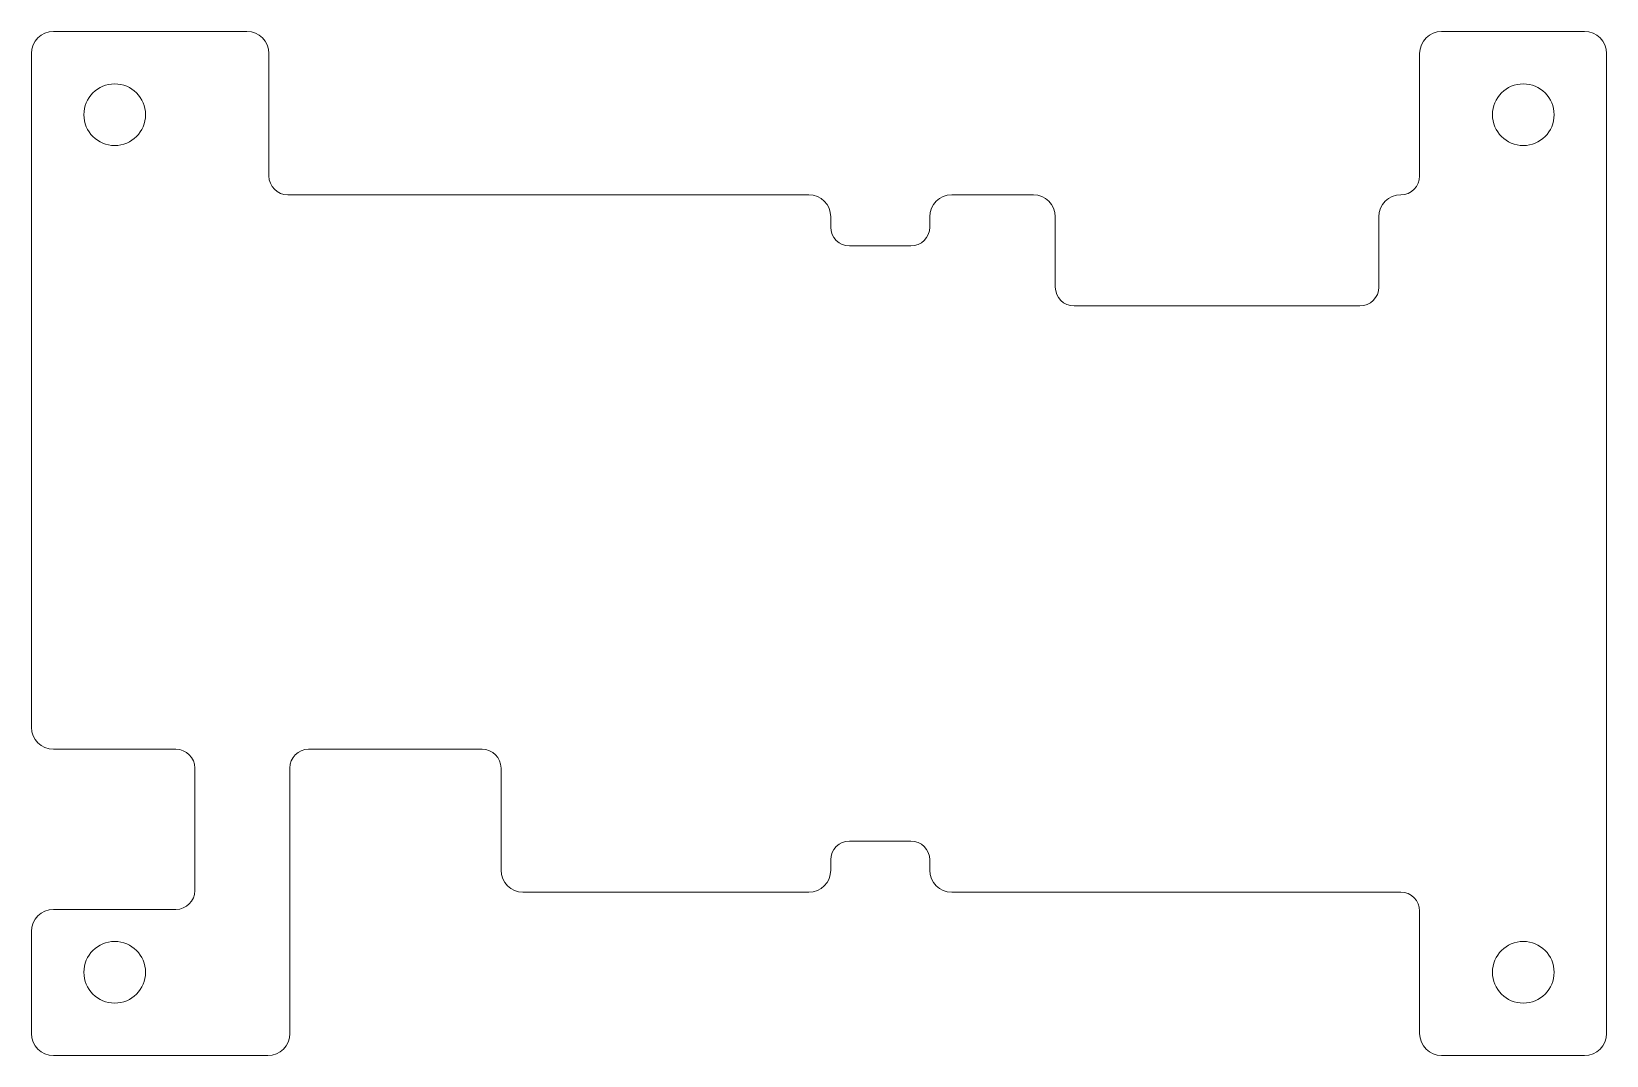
# Model space of a CAD drawing. Header units: millimetres. Extents: x -0.1 to 77.1, y -0.1 to 50.1.
import ezdxf

# ---------------------------------------------------------------- set-up
doc = ezdxf.new("R2010")
doc.units = ezdxf.units.MM

msp = doc.modelspace()

# ---------------------------------------------------------------- linework, layer by layer
at = {"color": 7, "linetype": 'Continuous', "lineweight": 15}
for p, q in [((10.476, 50.076), (1, 50.076)), ((76, 50.076), (69, 50.076)), ((-0.076, 49), (-0.076, 16)), ((11.552, 43), (11.552, 49)), ((67.924, 49), (67.924, 43)), ((77.076, 1), (77.076, 49)), ((38, 42.076), (12.476, 42.076)), ((49, 42.076), (45, 42.076)), ((39.076, 40.5), (39.076, 41)), ((43.924, 41), (43.924, 40.5)), ((50.076, 37.56), (50.076, 41)), ((65.924, 41), (65.924, 37.56)), ((43, 39.576), (40, 39.576)), ((65, 36.636), (51, 36.636)), ((1, 14.924), (7, 14.924)), ((13.5, 14.924), (22, 14.924)), ((7.924, 14), (7.924, 8)), ((12.576, 1), (12.576, 14)), ((22.924, 14), (22.924, 9)), ((40, 10.424), (43, 10.424)), ((39.076, 9), (39.076, 9.5)), ((43.924, 9.5), (43.924, 9)), ((24, 7.924), (38, 7.924)), ((45, 7.924), (67, 7.924)), ((7, 7.076), (1, 7.076)), ((67.924, 7), (67.924, 1)), ((-0.076, 6), (-0.076, 1)), ((1, -0.076), (11.5, -0.076)), ((69, -0.076), (76, -0.076))]:
    msp.add_line(p, q, dxfattribs=at)
for centre in [(4, 46), (73, 46), (4, 4), (73, 4)]:
    msp.add_circle(centre, 1.511, dxfattribs=at)
for centre, radius, start, end in [((1, 49), 1.076, 90, 180), ((10.476, 49), 1.076, 0, 90), ((69, 49), 1.076, 90, 180), ((76, 49), 1.076, 0, 90), ((12.476, 43), 0.924, 180, 270), ((67, 43), 0.924, 270, 0), ((38, 41), 1.076, 0, 90), ((45, 41), 1.076, 90, 180), ((49, 41), 1.076, 0, 90), ((67, 41), 1.076, 90, 180), ((40, 40.5), 0.924, 180, 270), ((43, 40.5), 0.924, 270, 0), ((51, 37.56), 0.924, 180, 270), ((65, 37.56), 0.924, 270, 0), ((1, 16), 1.076, 180, 270), ((7, 14), 0.924, 0, 90), ((13.5, 14), 0.924, 90, 180), ((22, 14), 0.924, 0, 90), ((40, 9.5), 0.924, 90, 180), ((43, 9.5), 0.924, 0, 90), ((24, 9), 1.076, 180, 270), ((38, 9), 1.076, 270, 0), ((45, 9), 1.076, 180, 270), ((7, 8), 0.924, 270, 0), ((67, 7), 0.924, 0, 90), ((1, 6), 1.076, 90, 180), ((1, 1), 1.076, 180, 270), ((11.5, 1), 1.076, 270, 0), ((69, 1), 1.076, 180, 270), ((76, 1), 1.076, 270, 0)]:
    msp.add_arc(centre, radius, start, end, dxfattribs=at)

doc.saveas('drawing.dxf')
